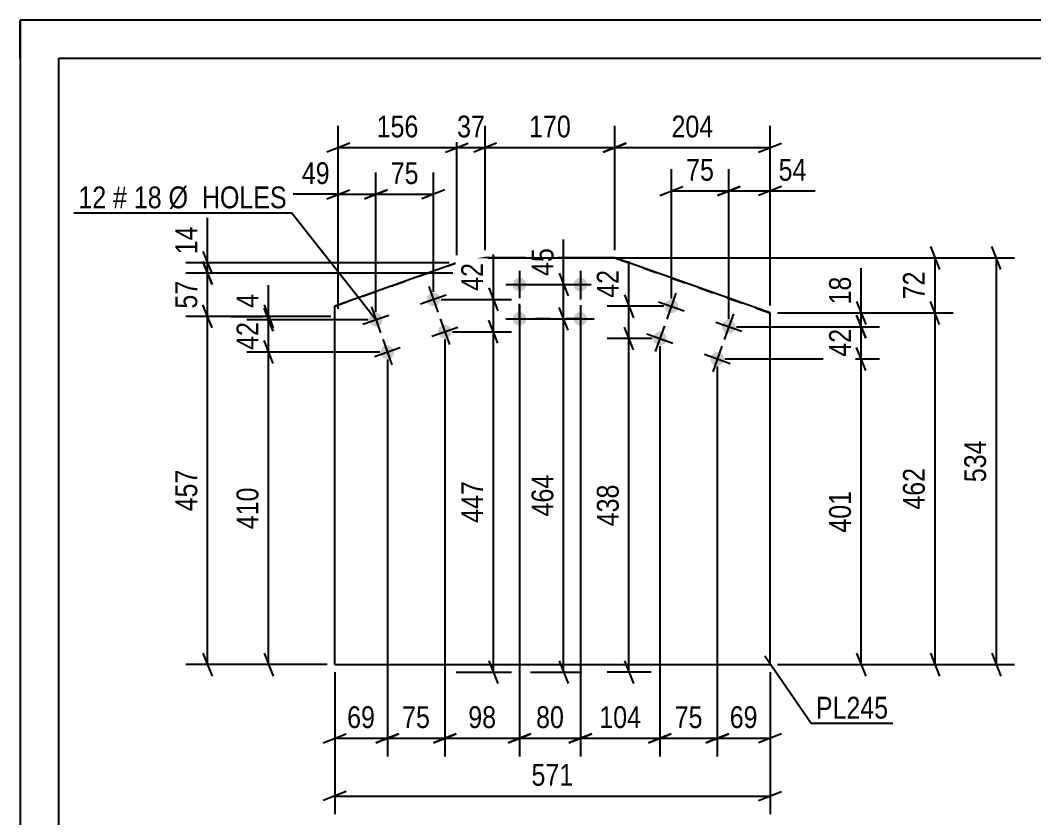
# Model space of a CAD drawing. Header units: millimetres. Extents: x 0 to 420, y 0 to 297.
# Drawn here: x 0 to 133, y 192.3 to 297 of the extents above; entities that cross this region are included whole.
import ezdxf

# ---------------------------------------------------------------- set-up
doc = ezdxf.new("R2010")
doc.units = ezdxf.units.MM
doc.linetypes.add('DXK_LINE_DOT2', pattern=[3.9198, 1.9599, -1.9599])
doc.styles.add('Arial Narrow', font='ARIALN.TTF', dxfattribs={"height": 0.2})

# ---------------------------------------------------------------- blocks, each defined once
blk = doc.blocks.new('Unknown-318893011-1115')
at = {"color": 5, "linetype": 'Continuous'}
for p, q in [((420, 297), (0, 297)), ((0, 297), (0, 0)), ((0, 292), (0, 297)), ((415, 292), (5, 292)), ((5, 292), (5, 5))]:
    blk.add_line(p, q, dxfattribs=at)
blk = doc.blocks.new('Bolt-318893011-1535 - 1486')
at = {"linetype": 'Continuous'}
for points in [[(85.48, 258.54), (85.29, 258.56), (85.11, 258.61), (84.95, 258.7), (84.81, 258.83), (84.7, 258.98), (84.62, 259.15), (84.58, 259.33), (84.57, 259.52), (84.61, 259.71), (84.68, 259.88), (84.79, 260.03), (84.93, 260.16), (85.09, 260.26), (85.27, 260.32), (85.46, 260.34), (85.64, 260.32), (85.82, 260.27), (85.99, 260.17), (86.13, 260.05), (86.24, 259.9), (86.32, 259.73), (86.36, 259.55), (86.37, 259.36), (86.33, 259.17), (86.25, 259), (86.15, 258.85), (86.01, 258.72), (85.85, 258.62), (85.67, 258.56)], [(93.02, 255.86), (92.83, 255.88), (92.65, 255.94), (92.49, 256.03), (92.35, 256.15), (92.24, 256.3), (92.16, 256.47), (92.12, 256.66), (92.11, 256.85), (92.15, 257.03), (92.22, 257.2), (92.33, 257.36), (92.47, 257.49), (92.63, 257.58), (92.81, 257.64), (93, 257.66), (93.18, 257.65), (93.36, 257.59), (93.53, 257.5), (93.67, 257.38), (93.78, 257.22), (93.86, 257.05), (93.9, 256.87), (93.91, 256.68), (93.87, 256.5), (93.79, 256.32), (93.69, 256.17), (93.55, 256.04), (93.39, 255.95), (93.21, 255.89)], [(83.98, 254.3), (83.79, 254.32), (83.61, 254.37), (83.45, 254.46), (83.3, 254.59), (83.19, 254.74), (83.11, 254.91), (83.07, 255.09), (83.07, 255.28), (83.11, 255.46), (83.18, 255.64), (83.29, 255.79), (83.43, 255.92), (83.59, 256.02), (83.77, 256.08), (83.95, 256.1), (84.14, 256.08), (84.32, 256.02), (84.48, 255.93), (84.63, 255.81), (84.74, 255.66), (84.82, 255.49), (84.86, 255.3), (84.86, 255.12), (84.82, 254.93), (84.75, 254.76), (84.64, 254.6), (84.5, 254.48), (84.34, 254.38), (84.16, 254.32)], [(91.52, 251.62), (91.33, 251.64), (91.15, 251.7), (90.99, 251.79), (90.84, 251.91), (90.73, 252.06), (90.65, 252.23), (90.61, 252.42), (90.61, 252.61), (90.64, 252.79), (90.72, 252.96), (90.83, 253.12), (90.97, 253.24), (91.13, 253.34), (91.31, 253.4), (91.49, 253.42), (91.68, 253.41), (91.86, 253.35), (92.02, 253.26), (92.17, 253.13), (92.28, 252.98), (92.36, 252.81), (92.4, 252.63), (92.4, 252.44), (92.36, 252.26), (92.29, 252.08), (92.18, 251.93), (92.04, 251.8), (91.88, 251.71), (91.7, 251.65)]]:
    blk.add_hatch(color=1, dxfattribs=at).paths.add_polyline_path(points)
at = {"color": 1, "linetype": 'Continuous'}
for p, q in [((86.07, 261.14), (84.87, 257.74)), ((83.77, 260.04), (87.17, 258.84)), ((93.61, 258.46), (92.41, 255.07)), ((84.57, 256.89), (83.36, 253.5)), ((91.31, 257.37), (94.71, 256.16)), ((82.27, 255.8), (85.66, 254.6)), ((92.11, 254.22), (90.9, 250.83)), ((89.81, 253.13), (93.2, 251.92))]:
    blk.add_line(p, q, dxfattribs=at)
blk = doc.blocks.new('Part-318893011-1502 - 1486')
at = {"color": 2, "linetype": 'Continuous'}
for p, q in [((57.3, 265.15), (41.28, 259.46)), ((61.03, 265.79), (57.3, 265.15)), ((57.3, 265.15), (57.3, 265.15)), ((78.03, 265.79), (61.03, 265.79)), ((61.03, 265.79), (61.03, 265.79)), ((98.42, 258.56), (78.03, 265.79)), ((78.03, 265.79), (78.03, 265.79)), ((41.28, 212.38), (41.28, 259.46)), ((98.42, 212.38), (98.42, 258.56)), ((41.28, 212.38), (98.42, 212.38))]:
    blk.add_line(p, q, dxfattribs=at)
at = {"color": 7, "linetype": 'DXK_LINE_DOT2'}
for p, q in [((41.28, 259.46), (57.3, 265.15)), ((57.3, 265.15), (61.03, 265.79)), ((61.03, 265.79), (78.03, 265.79)), ((78.03, 265.79), (98.42, 258.56)), ((41.28, 212.38), (98.42, 212.38))]:
    blk.add_line(p, q, dxfattribs=at)
blk = doc.blocks.new('Bolt-318893011-1540 - 1486')
at = {"linetype": 'Continuous'}
for points in [[(66.43, 262.29, -1), (64.63, 262.29, -1)], [(74.43, 262.29, -1), (72.63, 262.29, -1)], [(66.43, 257.79, -1), (64.63, 257.79, -1)], [(74.43, 257.79, -1), (72.63, 257.79, -1)]]:
    blk.add_hatch(color=1, dxfattribs=at).paths.add_polyline_path(points)
at = {"color": 1, "linetype": 'Continuous'}
for p, q in [((65.53, 264.09), (65.53, 260.49)), ((73.53, 264.09), (73.53, 260.49)), ((63.73, 262.29), (67.33, 262.29)), ((71.73, 262.29), (75.33, 262.29)), ((65.53, 259.59), (65.53, 255.99)), ((73.53, 259.59), (73.53, 255.99)), ((63.73, 257.79), (67.33, 257.79)), ((71.73, 257.79), (75.33, 257.79))]:
    blk.add_line(p, q, dxfattribs=at)
blk = doc.blocks.new('Bolt-318893011-1545 - 1486')
at = {"linetype": 'Continuous'}
for points in [[(53.67, 261.05), (53.83, 261.15), (54, 261.22), (54.19, 261.24), (54.38, 261.23), (54.56, 261.18), (54.73, 261.09), (54.87, 260.97), (54.99, 260.83), (55.07, 260.66), (55.12, 260.48), (55.13, 260.29), (55.1, 260.1), (55.03, 259.93), (54.92, 259.77), (54.79, 259.64), (54.63, 259.54), (54.45, 259.47), (54.27, 259.44), (54.08, 259.46), (53.9, 259.51), (53.73, 259.59), (53.59, 259.71), (53.47, 259.86), (53.38, 260.03), (53.34, 260.21), (53.33, 260.4), (53.36, 260.59), (53.43, 260.76), (53.54, 260.92)], [(46.13, 258.37), (46.29, 258.48), (46.47, 258.54), (46.65, 258.57), (46.84, 258.56), (47.02, 258.51), (47.19, 258.42), (47.33, 258.3), (47.45, 258.15), (47.53, 257.98), (47.58, 257.8), (47.59, 257.61), (47.56, 257.43), (47.49, 257.25), (47.38, 257.1), (47.25, 256.96), (47.09, 256.86), (46.91, 256.8), (46.73, 256.77), (46.54, 256.78), (46.36, 256.83), (46.19, 256.92), (46.05, 257.04), (45.93, 257.19), (45.85, 257.36), (45.8, 257.54), (45.79, 257.73), (45.82, 257.91), (45.89, 258.09), (46, 258.24)], [(55.17, 256.81), (55.33, 256.91), (55.51, 256.97), (55.7, 257), (55.88, 256.99), (56.06, 256.94), (56.23, 256.85), (56.38, 256.73), (56.49, 256.59), (56.58, 256.42), (56.62, 256.23), (56.63, 256.05), (56.6, 255.86), (56.53, 255.69), (56.43, 255.53), (56.29, 255.4), (56.13, 255.3), (55.96, 255.23), (55.77, 255.2), (55.58, 255.22), (55.4, 255.27), (55.23, 255.35), (55.09, 255.47), (54.97, 255.62), (54.89, 255.79), (54.84, 255.97), (54.83, 256.16), (54.87, 256.35), (54.94, 256.52), (55.04, 256.68)], [(47.63, 254.13), (47.79, 254.23), (47.97, 254.3), (48.16, 254.33), (48.34, 254.32), (48.52, 254.27), (48.69, 254.18), (48.84, 254.06), (48.95, 253.91), (49.04, 253.74), (49.08, 253.56), (49.09, 253.37), (49.06, 253.19), (48.99, 253.01), (48.89, 252.85), (48.75, 252.72), (48.59, 252.62), (48.42, 252.56), (48.23, 252.53), (48.04, 252.54), (47.86, 252.59), (47.69, 252.68), (47.55, 252.8), (47.43, 252.95), (47.35, 253.11), (47.3, 253.3), (47.3, 253.49), (47.33, 253.67), (47.4, 253.85), (47.5, 254)]]:
    blk.add_hatch(color=1, dxfattribs=at).paths.add_polyline_path(points)
at = {"color": 1, "linetype": 'Continuous'}
for p, q in [((52.53, 259.74), (55.92, 260.95)), ((53.63, 262.04), (54.83, 258.65)), ((44.99, 257.07), (48.39, 258.27)), ((46.09, 259.37), (47.29, 255.97)), ((55.13, 257.8), (56.33, 254.41)), ((54.04, 255.5), (57.43, 256.7)), ((47.59, 255.12), (48.79, 251.73)), ((46.5, 252.83), (49.89, 254.03))]:
    blk.add_line(p, q, dxfattribs=at)
blk = doc.blocks.new('Rectangle-318893011-1877 - 1486')
at = {"color": 1, "linetype": 'DXK_LINE_DOT2'}
blk.add_lwpolyline([(65.53, 262.29), (73.53, 262.29), (73.53, 257.79), (65.53, 257.79), (65.53, 262.29)], close=True, dxfattribs=at)
blk = doc.blocks.new('StraightDimension-318893011-1562 - 1486')
at = {"color": 7, "linetype": 'Continuous'}
for p, q in [((79.9, 259.44), (79.9, 265.35)), ((79.9, 259.44), (79.9, 265.35)), ((79.3, 260.94), (80.5, 257.94)), ((84.47, 259.44), (77.05, 259.44)), ((79.9, 255.2), (79.9, 259.44)), ((80.5, 253.7), (79.3, 256.7)), ((82.96, 255.2), (77.05, 255.2))]:
    blk.add_line(p, q, dxfattribs=at)
at = {"color": 0}
blk.add_wipeout([(79.15, 264.82), (74.95, 264.82), (74.95, 259.96), (79.15, 259.96)], dxfattribs=at)
at = {"color": 3, "style": 'Arial Narrow'}
blk.add_text('42', height=2.863, rotation=90.0002, dxfattribs=at).set_placement((78.55, 260.56))
blk = doc.blocks.new('StraightDimension-318893011-1547 - 1486')
at = {"color": 7, "linetype": 'Continuous'}
for p, q in [((80.5, 253.7), (79.3, 256.7)), ((82.96, 255.2), (77.05, 255.2)), ((79.9, 211.38), (79.9, 255.2)), ((79.3, 212.88), (80.5, 209.88)), ((82.8, 211.38), (77.05, 211.38))]:
    blk.add_line(p, q, dxfattribs=at)
at = {"color": 0}
blk.add_wipeout([(79.15, 236.63), (74.95, 236.63), (74.95, 229.95), (79.15, 229.95)], dxfattribs=at)
at = {"color": 3, "style": 'Arial Narrow'}
blk.add_text('438', height=2.863, rotation=90.0002, dxfattribs=at).set_placement((78.55, 230.55))
blk = doc.blocks.new('StraightDimension-318893011-1659 - 1486')
at = {"color": 7, "linetype": 'Continuous'}
for p, q in [((83.96, 254.2), (83.96, 200.3)), ((91.5, 251.52), (91.5, 200.3)), ((82.46, 202.1), (85.46, 203.3)), ((83.96, 202.7), (91.5, 202.7)), ((93, 203.3), (90, 202.1))]:
    blk.add_line(p, q, dxfattribs=at)
at = {"color": 0}
blk.add_wipeout([(90.16, 203.45), (90.16, 207.65), (85.31, 207.65), (85.31, 203.45)], dxfattribs=at)
at = {"color": 3, "style": 'Arial Narrow'}
blk.add_text('75', height=2.863, dxfattribs=at).set_placement((85.91, 204.05))
blk = doc.blocks.new('StraightDimension-318893011-1737 - 1486')
at = {"color": 7, "linetype": 'Continuous'}
for p, q in [((32, 259.17), (33.2, 256.17)), ((45.69, 257.67), (29.75, 257.67)), ((32.6, 253.43), (32.6, 257.67)), ((33.2, 251.93), (32, 254.93)), ((47.19, 253.43), (29.75, 253.43))]:
    blk.add_line(p, q, dxfattribs=at)
at = {"color": 0}
blk.add_wipeout([(31.85, 257.98), (27.65, 257.98), (27.65, 253.12), (31.85, 253.12)], dxfattribs=at)
at = {"color": 3, "style": 'Arial Narrow'}
blk.add_text('42', height=2.863, rotation=90.0002, dxfattribs=at).set_placement((31.25, 253.72))
blk = doc.blocks.new('StraightDimension-318893011-3814 - 1486')
at = {"color": 7, "linetype": 'Continuous'}
for p, q in [((78.03, 266.79), (78.03, 283.12)), ((98.42, 259.56), (98.42, 283.12)), ((79.53, 280.87), (76.53, 279.67)), ((96.92, 279.67), (99.92, 280.87)), ((78.03, 280.27), (98.42, 280.27))]:
    blk.add_line(p, q, dxfattribs=at)
at = {"color": 0}
blk.add_wipeout([(91.57, 281.02), (91.57, 285.22), (84.89, 285.22), (84.89, 281.02)], dxfattribs=at)
at = {"color": 3, "style": 'Arial Narrow'}
blk.add_text('204', height=2.863, dxfattribs=at).set_placement((85.49, 281.62))
blk = doc.blocks.new('StraightDimension-318893011-3773 - 1486')
at = {"color": 7, "linetype": 'Continuous'}
for p, q in [((120.68, 257.06), (119.48, 260.06)), ((99.42, 258.56), (122.48, 258.56)), ((120.08, 212.38), (120.08, 258.56)), ((119.48, 213.88), (120.68, 210.88)), ((99.42, 212.38), (122.48, 212.38))]:
    blk.add_line(p, q, dxfattribs=at)
at = {"color": 0}
blk.add_wipeout([(119.33, 238.81), (115.13, 238.81), (115.13, 232.13), (119.33, 232.13)], dxfattribs=at)
at = {"color": 3, "style": 'Arial Narrow'}
blk.add_text('462', height=2.863, rotation=90.0002, dxfattribs=at).set_placement((118.73, 232.73))
blk = doc.blocks.new('StraightDimension-318893011-1822 - 1486')
at = {"color": 7, "linetype": 'Continuous'}
for p, q in [((41.28, 211.38), (41.28, 192.72)), ((98.42, 211.38), (98.42, 192.72)), ((42.78, 195.72), (39.78, 194.52)), ((96.92, 194.52), (99.92, 195.72)), ((41.28, 195.12), (98.42, 195.12))]:
    blk.add_line(p, q, dxfattribs=at)
at = {"color": 0}
blk.add_wipeout([(73.19, 195.87), (73.19, 200.07), (66.51, 200.07), (66.51, 195.87)], dxfattribs=at)
at = {"color": 3, "style": 'Arial Narrow'}
blk.add_text('571', height=2.863, dxfattribs=at).set_placement((67.11, 196.47))
blk = doc.blocks.new('StraightDimension-318893011-1573 - 1486')
at = {"color": 7, "linetype": 'Continuous'}
for p, q in [((71.93, 256.29), (70.73, 259.29)), ((66.53, 257.79), (73.73, 257.79)), ((71.33, 211.38), (71.33, 257.79)), ((70.73, 212.88), (71.93, 209.88)), ((67, 211.38), (73.73, 211.38))]:
    blk.add_line(p, q, dxfattribs=at)
at = {"color": 0}
blk.add_wipeout([(70.58, 237.93), (66.38, 237.93), (66.38, 231.24), (70.58, 231.24)], dxfattribs=at)
at = {"color": 3, "style": 'Arial Narrow'}
blk.add_text('464', height=2.863, rotation=90.0002, dxfattribs=at).set_placement((69.98, 231.84))
blk = doc.blocks.new('StraightDimension-318893011-1586 - 1486')
at = {"color": 7, "linetype": 'Continuous'}
for p, q in [((71.33, 262.29), (71.33, 268.2)), ((71.33, 262.29), (71.33, 268.2)), ((70.73, 263.79), (71.93, 260.79)), ((66.53, 262.29), (73.73, 262.29)), ((71.33, 257.79), (71.33, 262.29)), ((71.93, 256.29), (70.73, 259.29)), ((66.53, 257.79), (73.73, 257.79))]:
    blk.add_line(p, q, dxfattribs=at)
at = {"color": 0}
blk.add_wipeout([(70.58, 267.67), (66.38, 267.67), (66.38, 262.82), (70.58, 262.82)], dxfattribs=at)
at = {"color": 3, "style": 'Arial Narrow'}
blk.add_text('45', height=2.863, rotation=90.0002, dxfattribs=at).set_placement((69.98, 263.42))
blk = doc.blocks.new('StraightDimension-318893011-1597 - 1486')
at = {"color": 7, "linetype": 'Continuous'}
for p, q in [((62.1, 260.34), (62.1, 266.25)), ((62.1, 260.34), (62.1, 266.25)), ((61.5, 261.84), (62.7, 258.84)), ((55.23, 260.34), (64.5, 260.34)), ((62.1, 256.1), (62.1, 260.34)), ((62.7, 254.6), (61.5, 257.6)), ((56.73, 256.1), (64.5, 256.1))]:
    blk.add_line(p, q, dxfattribs=at)
at = {"color": 0}
blk.add_wipeout([(61.35, 265.73), (57.15, 265.73), (57.15, 260.87), (61.35, 260.87)], dxfattribs=at)
at = {"color": 3, "style": 'Arial Narrow'}
blk.add_text('42', height=2.863, rotation=90.0002, dxfattribs=at).set_placement((60.75, 261.47))
blk = doc.blocks.new('StraightDimension-318893011-1607 - 1486')
at = {"color": 7, "linetype": 'Continuous'}
for p, q in [((62.7, 254.6), (61.5, 257.6)), ((56.73, 256.1), (64.5, 256.1)), ((62.1, 211.38), (62.1, 256.1)), ((61.5, 212.88), (62.7, 209.88)), ((57.2, 211.38), (64.5, 211.38))]:
    blk.add_line(p, q, dxfattribs=at)
at = {"color": 0}
blk.add_wipeout([(61.35, 237.08), (57.15, 237.08), (57.15, 230.4), (61.35, 230.4)], dxfattribs=at)
at = {"color": 3, "style": 'Arial Narrow'}
blk.add_text('447', height=2.863, rotation=90.0002, dxfattribs=at).set_placement((60.75, 231))
blk = doc.blocks.new('StraightDimension-318893011-1685 - 1486')
at = {"color": 7, "linetype": 'Continuous'}
for p, q in [((85.47, 260.44), (85.47, 277.43)), ((93.01, 257.76), (93.01, 277.43)), ((83.97, 273.98), (86.97, 275.18)), ((85.47, 274.58), (93.01, 274.58)), ((94.51, 275.18), (91.51, 273.98))]:
    blk.add_line(p, q, dxfattribs=at)
at = {"color": 0}
blk.add_wipeout([(91.67, 275.33), (91.67, 279.53), (86.81, 279.53), (86.81, 275.33)], dxfattribs=at)
at = {"color": 3, "style": 'Arial Narrow'}
blk.add_text('75', height=2.863, dxfattribs=at).set_placement((87.41, 275.93))
blk = doc.blocks.new('StraightDimension-318893011-1621 - 1486')
at = {"color": 7, "linetype": 'Continuous'}
for p, q in [((48.19, 252.43), (48.19, 200.3)), ((41.28, 211.38), (41.28, 200.3)), ((39.78, 202.1), (42.78, 203.3)), ((41.28, 202.7), (48.19, 202.7)), ((49.69, 203.3), (46.69, 202.1))]:
    blk.add_line(p, q, dxfattribs=at)
at = {"color": 0}
blk.add_wipeout([(47.16, 203.45), (47.16, 207.65), (42.31, 207.65), (42.31, 203.45)], dxfattribs=at)
at = {"color": 3, "style": 'Arial Narrow'}
blk.add_text('69', height=2.863, dxfattribs=at).set_placement((42.91, 204.05))
blk = doc.blocks.new('StraightDimension-318893011-1627 - 1486')
at = {"color": 7, "linetype": 'Continuous'}
for p, q in [((55.73, 255.1), (55.73, 200.3)), ((48.19, 252.43), (48.19, 200.3)), ((46.69, 202.1), (49.69, 203.3)), ((48.19, 202.7), (55.73, 202.7)), ((57.23, 203.3), (54.23, 202.1))]:
    blk.add_line(p, q, dxfattribs=at)
at = {"color": 0}
blk.add_wipeout([(54.39, 203.45), (54.39, 207.65), (49.53, 207.65), (49.53, 203.45)], dxfattribs=at)
at = {"color": 3, "style": 'Arial Narrow'}
blk.add_text('75', height=2.863, dxfattribs=at).set_placement((50.13, 204.05))
blk = doc.blocks.new('StraightDimension-318893011-1635 - 1486')
at = {"color": 7, "linetype": 'Continuous'}
for p, q in [((65.53, 256.79), (65.53, 200.3)), ((55.73, 255.1), (55.73, 200.3)), ((54.23, 202.1), (57.23, 203.3)), ((55.73, 202.7), (65.53, 202.7)), ((67.03, 203.3), (64.03, 202.1))]:
    blk.add_line(p, q, dxfattribs=at)
at = {"color": 0}
blk.add_wipeout([(63.06, 203.45), (63.06, 207.65), (58.21, 207.65), (58.21, 203.45)], dxfattribs=at)
at = {"color": 3, "style": 'Arial Narrow'}
blk.add_text('98', height=2.863, dxfattribs=at).set_placement((58.81, 204.05))
blk = doc.blocks.new('StraightDimension-318893011-1707 - 1486')
at = {"color": 7, "linetype": 'Continuous'}
for p, q in [((46.69, 258.67), (46.69, 276.99)), ((54.23, 261.34), (54.23, 276.99)), ((45.19, 273.54), (48.19, 274.74)), ((46.69, 274.14), (54.23, 274.14)), ((55.73, 274.74), (52.73, 273.54))]:
    blk.add_line(p, q, dxfattribs=at)
at = {"color": 0}
blk.add_wipeout([(52.89, 274.89), (52.89, 279.09), (48.03, 279.09), (48.03, 274.89)], dxfattribs=at)
at = {"color": 3, "style": 'Arial Narrow'}
blk.add_text('75', height=2.863, dxfattribs=at).set_placement((48.63, 275.49))
blk = doc.blocks.new('StraightDimension-318893011-1643 - 1486')
at = {"color": 7, "linetype": 'Continuous'}
for p, q in [((65.53, 256.79), (65.53, 200.3)), ((73.53, 256.79), (73.53, 200.3)), ((64.03, 202.1), (67.03, 203.3)), ((65.53, 202.7), (73.53, 202.7)), ((75.03, 203.3), (72.03, 202.1))]:
    blk.add_line(p, q, dxfattribs=at)
at = {"color": 0}
blk.add_wipeout([(71.96, 203.45), (71.96, 207.65), (67.11, 207.65), (67.11, 203.45)], dxfattribs=at)
at = {"color": 3, "style": 'Arial Narrow'}
blk.add_text('80', height=2.863, dxfattribs=at).set_placement((67.71, 204.05))
blk = doc.blocks.new('StraightDimension-318893011-1651 - 1486')
at = {"color": 7, "linetype": 'Continuous'}
for p, q in [((73.53, 256.79), (73.53, 200.3)), ((83.96, 254.2), (83.96, 200.3)), ((72.03, 202.1), (75.03, 203.3)), ((73.53, 202.7), (83.96, 202.7)), ((85.46, 203.3), (82.46, 202.1))]:
    blk.add_line(p, q, dxfattribs=at)
at = {"color": 0}
blk.add_wipeout([(82.09, 203.45), (82.09, 207.65), (75.41, 207.65), (75.41, 203.45)], dxfattribs=at)
at = {"color": 3, "style": 'Arial Narrow'}
blk.add_text('104', height=2.863, dxfattribs=at).set_placement((76.01, 204.05))
blk = doc.blocks.new('StraightDimension-318893011-1667 - 1486')
at = {"color": 7, "linetype": 'Continuous'}
for p, q in [((91.5, 251.52), (91.5, 200.3)), ((98.42, 211.38), (98.42, 200.3)), ((90, 202.1), (93, 203.3)), ((91.5, 202.7), (98.42, 202.7)), ((99.92, 203.3), (96.92, 202.1))]:
    blk.add_line(p, q, dxfattribs=at)
at = {"color": 0}
blk.add_wipeout([(97.39, 203.45), (97.39, 207.65), (92.53, 207.65), (92.53, 203.45)], dxfattribs=at)
at = {"color": 3, "style": 'Arial Narrow'}
blk.add_text('69', height=2.863, dxfattribs=at).set_placement((93.13, 204.05))
blk = doc.blocks.new('StraightDimension-318893011-1674 - 1486')
at = {"color": 7, "linetype": 'Continuous'}
for p, q in [((93.01, 257.76), (93.01, 277.43)), ((98.42, 259.56), (98.42, 277.43)), ((91.51, 273.98), (94.51, 275.18)), ((93.01, 274.58), (98.42, 274.58)), ((99.92, 275.18), (96.92, 273.98)), ((98.42, 274.58), (104.33, 274.58)), ((98.42, 274.58), (104.33, 274.58))]:
    blk.add_line(p, q, dxfattribs=at)
at = {"color": 0}
blk.add_wipeout([(103.8, 275.33), (103.8, 279.53), (98.95, 279.53), (98.95, 275.33)], dxfattribs=at)
at = {"color": 3, "style": 'Arial Narrow'}
blk.add_text('54', height=2.863, dxfattribs=at).set_placement((99.55, 275.93))
blk = doc.blocks.new('StraightDimension-318893011-1760 - 1486')
at = {"color": 7, "linetype": 'Continuous'}
for p, q in [((110.99, 251.02), (109.79, 254.02)), ((92.5, 252.52), (112.79, 252.52)), ((110.39, 212.38), (110.39, 252.52)), ((109.79, 213.88), (110.99, 210.88)), ((99.42, 212.38), (112.79, 212.38))]:
    blk.add_line(p, q, dxfattribs=at)
at = {"color": 0}
blk.add_wipeout([(109.64, 235.79), (105.44, 235.79), (105.44, 229.11), (109.64, 229.11)], dxfattribs=at)
at = {"color": 3, "style": 'Arial Narrow'}
blk.add_text('401', height=2.863, rotation=90.0002, dxfattribs=at).set_placement((109.04, 229.71))
blk = doc.blocks.new('StraightDimension-318893011-1696 - 1486')
at = {"color": 7, "linetype": 'Continuous'}
for p, q in [((41.75, 259.11), (41.75, 276.99)), ((46.69, 258.67), (46.69, 276.99)), ((41.75, 274.14), (35.84, 274.14)), ((41.75, 274.14), (35.84, 274.14)), ((40.25, 273.54), (43.25, 274.74)), ((41.75, 274.14), (46.69, 274.14)), ((48.19, 274.74), (45.19, 273.54))]:
    blk.add_line(p, q, dxfattribs=at)
at = {"color": 0}
blk.add_wipeout([(41.22, 274.89), (41.22, 279.09), (36.36, 279.09), (36.36, 274.89)], dxfattribs=at)
at = {"color": 3, "style": 'Arial Narrow'}
blk.add_text('49', height=2.863, dxfattribs=at).set_placement((36.96, 275.49))
blk = doc.blocks.new('StraightDimension-318893011-1718 - 1486')
at = {"color": 7, "linetype": 'Continuous'}
for p, q in [((128.73, 264.29), (127.53, 267.29)), ((62.03, 265.79), (130.53, 265.79)), ((128.13, 212.38), (128.13, 265.79)), ((127.53, 213.88), (128.73, 210.88)), ((99.42, 212.38), (130.53, 212.38))]:
    blk.add_line(p, q, dxfattribs=at)
at = {"color": 0}
blk.add_wipeout([(127.38, 242.43), (123.18, 242.43), (123.18, 235.74), (127.38, 235.74)], dxfattribs=at)
at = {"color": 3, "style": 'Arial Narrow'}
blk.add_text('534', height=2.863, rotation=90.0002, dxfattribs=at).set_placement((126.78, 236.34))
blk = doc.blocks.new('StraightDimension-318893011-3817 - 1486')
at = {"color": 7, "linetype": 'Continuous'}
for p, q in [((41.75, 259.11), (41.75, 283.12)), ((57.3, 266.15), (57.3, 283.12)), ((43.25, 280.87), (40.25, 279.67)), ((55.8, 279.67), (58.8, 280.87)), ((41.75, 280.27), (57.3, 280.27))]:
    blk.add_line(p, q, dxfattribs=at)
at = {"color": 0}
blk.add_wipeout([(52.86, 281.02), (52.86, 285.22), (46.18, 285.22), (46.18, 281.02)], dxfattribs=at)
at = {"color": 3, "style": 'Arial Narrow'}
blk.add_text('156', height=2.863, dxfattribs=at).set_placement((46.78, 281.62))
blk = doc.blocks.new('StraightDimension-318893011-1729 - 1486')
at = {"color": 7, "linetype": 'Continuous'}
for p, q in [((32.6, 258.11), (32.6, 262.19)), ((32.6, 258.11), (32.6, 262.19)), ((32, 259.61), (33.2, 256.61)), ((40.75, 258.11), (29.75, 258.11)), ((33.2, 256.17), (32, 259.17)), ((32.6, 257.67), (32.6, 258.11)), ((45.69, 257.67), (29.75, 257.67))]:
    blk.add_line(p, q, dxfattribs=at)
at = {"color": 0}
blk.add_wipeout([(31.85, 261.67), (27.65, 261.67), (27.65, 258.64), (31.85, 258.64)], dxfattribs=at)
at = {"color": 3, "style": 'Arial Narrow'}
blk.add_text('4', height=2.86, rotation=90.0002, dxfattribs=at).set_placement((31.25, 259.24))
blk = doc.blocks.new('StraightDimension-318893011-1745 - 1486')
at = {"color": 7, "linetype": 'Continuous'}
for p, q in [((33.2, 251.93), (32, 254.93)), ((47.19, 253.43), (29.75, 253.43)), ((32.6, 212.38), (32.6, 253.43)), ((32, 213.88), (33.2, 210.88)), ((40.28, 212.38), (29.75, 212.38))]:
    blk.add_line(p, q, dxfattribs=at)
at = {"color": 0}
blk.add_wipeout([(31.85, 236.25), (27.65, 236.25), (27.65, 229.56), (31.85, 229.56)], dxfattribs=at)
at = {"color": 3, "style": 'Arial Narrow'}
blk.add_text('410', height=2.863, rotation=90.0002, dxfattribs=at).set_placement((31.25, 230.16))
blk = doc.blocks.new('StraightDimension-318893011-1752 - 1486')
at = {"color": 7, "linetype": 'Continuous'}
for p, q in [((109.79, 258.26), (110.99, 255.26)), ((94.01, 256.76), (112.79, 256.76)), ((110.39, 252.52), (110.39, 256.76)), ((110.99, 251.02), (109.79, 254.02)), ((92.5, 252.52), (112.79, 252.52))]:
    blk.add_line(p, q, dxfattribs=at)
at = {"color": 0}
blk.add_wipeout([(109.64, 257.07), (105.44, 257.07), (105.44, 252.22), (109.64, 252.22)], dxfattribs=at)
at = {"color": 3, "style": 'Arial Narrow'}
blk.add_text('42', height=2.863, rotation=90.0002, dxfattribs=at).set_placement((109.04, 252.82))
blk = doc.blocks.new('StraightDimension-318893011-1766 - 1486')
at = {"color": 7, "linetype": 'Continuous'}
for p, q in [((110.39, 258.56), (110.39, 264.46)), ((110.39, 258.56), (110.39, 264.46)), ((109.79, 260.06), (110.99, 257.06)), ((99.42, 258.56), (112.79, 258.56)), ((110.99, 255.26), (109.79, 258.26)), ((110.39, 256.76), (110.39, 258.56)), ((94.01, 256.76), (112.79, 256.76))]:
    blk.add_line(p, q, dxfattribs=at)
at = {"color": 0}
blk.add_wipeout([(109.64, 263.94), (105.44, 263.94), (105.44, 259.08), (109.64, 259.08)], dxfattribs=at)
at = {"color": 3, "style": 'Arial Narrow'}
blk.add_text('18', height=2.863, rotation=90.0002, dxfattribs=at).set_placement((109.04, 259.68))
blk = doc.blocks.new('StraightDimension-318893011-1798 - 1486')
at = {"color": 7, "linetype": 'Continuous'}
for p, q in [((24.58, 265.15), (24.58, 271.05)), ((24.58, 265.15), (24.58, 271.05)), ((23.98, 266.65), (25.18, 263.65)), ((56.3, 265.15), (21.73, 265.15)), ((25.18, 262.3), (23.98, 265.3)), ((24.58, 263.8), (24.58, 265.15)), ((56.77, 263.8), (21.73, 263.8))]:
    blk.add_line(p, q, dxfattribs=at)
at = {"color": 0}
blk.add_wipeout([(23.83, 270.53), (19.63, 270.53), (19.63, 265.67), (23.83, 265.67)], dxfattribs=at)
at = {"color": 3, "style": 'Arial Narrow'}
blk.add_text('14', height=2.863, rotation=90.0002, dxfattribs=at).set_placement((23.23, 266.27))
blk = doc.blocks.new('StraightDimension-318893011-3816 - 1486')
at = {"color": 7, "linetype": 'Continuous'}
for p, q in [((57.3, 266.15), (57.3, 283.12)), ((61.03, 266.79), (61.03, 283.12)), ((55.8, 279.67), (58.8, 280.87)), ((62.53, 280.87), (59.53, 279.67)), ((57.3, 280.27), (61.03, 280.27))]:
    blk.add_line(p, q, dxfattribs=at)
at = {"color": 0}
blk.add_wipeout([(61.6, 281.02), (61.6, 285.22), (56.74, 285.22), (56.74, 281.02)], dxfattribs=at)
at = {"color": 3, "style": 'Arial Narrow'}
blk.add_text('37', height=2.863, dxfattribs=at).set_placement((57.34, 281.62))
blk = doc.blocks.new('StraightDimension-318893011-1807 - 1486')
at = {"color": 7, "linetype": 'Continuous'}
for p, q in [((23.98, 265.3), (25.18, 262.3)), ((56.77, 263.8), (21.73, 263.8)), ((24.58, 258.11), (24.58, 263.8)), ((25.18, 256.61), (23.98, 259.61)), ((40.75, 258.11), (21.73, 258.11))]:
    blk.add_line(p, q, dxfattribs=at)
at = {"color": 0}
blk.add_wipeout([(23.83, 263.38), (19.63, 263.38), (19.63, 258.53), (23.83, 258.53)], dxfattribs=at)
at = {"color": 3, "style": 'Arial Narrow'}
blk.add_text('57', height=2.863, rotation=90.0002, dxfattribs=at).set_placement((23.23, 259.13))
blk = doc.blocks.new('StraightDimension-318893011-1815 - 1486')
at = {"color": 7, "linetype": 'Continuous'}
for p, q in [((25.18, 256.61), (23.98, 259.61)), ((40.75, 258.11), (21.73, 258.11)), ((24.58, 212.38), (24.58, 258.11)), ((23.98, 213.88), (25.18, 210.88)), ((40.28, 212.38), (21.73, 212.38))]:
    blk.add_line(p, q, dxfattribs=at)
at = {"color": 0}
blk.add_wipeout([(23.83, 238.59), (19.63, 238.59), (19.63, 231.91), (23.83, 231.91)], dxfattribs=at)
at = {"color": 3, "style": 'Arial Narrow'}
blk.add_text('457', height=2.863, rotation=90.0002, dxfattribs=at).set_placement((23.23, 232.51))
blk = doc.blocks.new('StraightDimension-318893011-3772 - 1486')
at = {"color": 7, "linetype": 'Continuous'}
for p, q in [((119.48, 267.29), (120.68, 264.29)), ((79.03, 265.79), (122.48, 265.79)), ((120.08, 258.56), (120.08, 265.79)), ((120.68, 257.06), (119.48, 260.06)), ((99.42, 258.56), (122.48, 258.56))]:
    blk.add_line(p, q, dxfattribs=at)
at = {"color": 0}
blk.add_wipeout([(119.33, 264.6), (115.13, 264.6), (115.13, 259.75), (119.33, 259.75)], dxfattribs=at)
at = {"color": 3, "style": 'Arial Narrow'}
blk.add_text('72', height=2.863, rotation=90.0002, dxfattribs=at).set_placement((118.73, 260.35))
blk = doc.blocks.new('StraightDimension-318893011-3815 - 1486')
at = {"color": 7, "linetype": 'Continuous'}
for p, q in [((61.03, 266.79), (61.03, 283.12)), ((78.03, 266.79), (78.03, 283.12)), ((62.53, 280.87), (59.53, 279.67)), ((76.53, 279.67), (79.53, 280.87)), ((61.03, 280.27), (78.03, 280.27))]:
    blk.add_line(p, q, dxfattribs=at)
at = {"color": 0}
blk.add_wipeout([(72.88, 281.02), (72.88, 285.22), (66.19, 285.22), (66.19, 281.02)], dxfattribs=at)
at = {"color": 3, "style": 'Arial Narrow'}
blk.add_text('170', height=2.863, dxfattribs=at).set_placement((66.79, 281.62))
blk = doc.blocks.new('Mark-318893011-1498 - 1486')
at = {"color": 0}
blk.add_wipeout([(113.95, 205.29), (113.95, 208.29), (104.44, 208.29), (104.44, 205.29)], dxfattribs=at)
blk.add_wipeout([(113.95, 205.29), (113.95, 208.29), (104.44, 208.29), (104.44, 205.29)], dxfattribs=at)
at = {"color": 30, "linetype": 'Continuous'}
for p, q in [((97.75, 213.53), (103.84, 204.69)), ((103.84, 204.69), (114.55, 204.69))]:
    blk.add_line(p, q, dxfattribs=at)
at = {"color": 3, "style": 'Arial Narrow'}
blk.add_text('PL245', height=2.863, dxfattribs=at).set_placement((104.44, 205.29))
blk = doc.blocks.new('MarkSet-318893011-1916 - 1486')
at = {"color": 0}
for points in [[(11.28, 272.31), (11.28, 275.31), (7.63, 275.31), (7.63, 272.31)], [(14.01, 272.31), (14.01, 275.31), (12.18, 275.31), (12.18, 272.31)], [(18.57, 272.31), (18.57, 275.31), (14.91, 275.31), (14.91, 272.31)], [(34.99, 272.31), (34.99, 275.31), (19.47, 275.31), (19.47, 272.31)]]:
    blk.add_wipeout(points, dxfattribs=at)
for points in [[(11.28, 272.31), (11.28, 275.31), (7.63, 275.31), (7.63, 272.31)], [(14.01, 272.31), (14.01, 275.31), (12.18, 275.31), (12.18, 272.31)], [(18.57, 272.31), (18.57, 275.31), (14.91, 275.31), (14.91, 272.31)], [(34.99, 272.31), (34.99, 275.31), (19.47, 275.31), (19.47, 272.31)]]:
    blk.add_wipeout(points, dxfattribs=at)
at = {"color": 7, "linetype": 'Continuous'}
for p in [(7.03, 271.71), (46.88, 257.41)]:
    blk.add_line(p, (35.59, 271.71), dxfattribs=at)
at = {"color": 3, "style": 'Arial Narrow'}
for s, height, p in [('12', 2.863, (7.63, 272.31)), ('#', 2.86, (12.18, 272.31)), ('18', 2.863, (14.91, 272.31)), ('Ø  HOLES', 2.863, (19.47, 272.31))]:
    blk.add_text(s, height=height, dxfattribs=at).set_placement(p)

msp = doc.modelspace()

# ---------------------------------------------------------------- block references
for name in ['Unknown-318893011-1115', 'Part-318893011-1502 - 1486', 'Bolt-318893011-1540 - 1486', 'Rectangle-318893011-1877 - 1486', 'Bolt-318893011-1545 - 1486', 'Bolt-318893011-1535 - 1486']:
    msp.add_blockref(name, (0, 0))

# ---------------------------------------------------------------- next in the draw order: block references
for name in ['StraightDimension-318893011-1597 - 1486', 'StraightDimension-318893011-1562 - 1486', 'StraightDimension-318893011-1737 - 1486']:
    msp.add_blockref(name, (0, 0))

# ---------------------------------------------------------------- next in the draw order: block references
for name in ['StraightDimension-318893011-3814 - 1486', 'StraightDimension-318893011-1707 - 1486', 'StraightDimension-318893011-1547 - 1486']:
    msp.add_blockref(name, (0, 0))

# ---------------------------------------------------------------- next in the draw order: block references
for name in ['StraightDimension-318893011-1685 - 1486', 'StraightDimension-318893011-1696 - 1486', 'StraightDimension-318893011-3773 - 1486', 'StraightDimension-318893011-1659 - 1486']:
    msp.add_blockref(name, (0, 0))

# ---------------------------------------------------------------- next in the draw order: block references
for name in ['StraightDimension-318893011-3817 - 1486', 'StraightDimension-318893011-1674 - 1486', 'StraightDimension-318893011-1822 - 1486']:
    msp.add_blockref(name, (0, 0))

# ---------------------------------------------------------------- next in the draw order: block references
for name in ['StraightDimension-318893011-1729 - 1486', 'StraightDimension-318893011-1573 - 1486', 'StraightDimension-318893011-1607 - 1486', 'StraightDimension-318893011-1621 - 1486', 'StraightDimension-318893011-1667 - 1486']:
    msp.add_blockref(name, (0, 0))

# ---------------------------------------------------------------- next in the draw order: block references
for name in ['StraightDimension-318893011-1798 - 1486', 'StraightDimension-318893011-1586 - 1486', 'StraightDimension-318893011-1627 - 1486', 'StraightDimension-318893011-1760 - 1486']:
    msp.add_blockref(name, (0, 0))

# ---------------------------------------------------------------- next in the draw order: block references
for name in ['StraightDimension-318893011-1635 - 1486', 'StraightDimension-318893011-1745 - 1486']:
    msp.add_blockref(name, (0, 0))

# ---------------------------------------------------------------- next in the draw order: block references
for name in ['StraightDimension-318893011-1807 - 1486', 'StraightDimension-318893011-1643 - 1486']:
    msp.add_blockref(name, (0, 0))

# ---------------------------------------------------------------- next in the draw order: block references
for name in ['StraightDimension-318893011-1815 - 1486', 'StraightDimension-318893011-1651 - 1486']:
    msp.add_blockref(name, (0, 0))

# ---------------------------------------------------------------- next in the draw order: block references
for name in ['MarkSet-318893011-1916 - 1486', 'StraightDimension-318893011-1718 - 1486']:
    msp.add_blockref(name, (0, 0))

# ---------------------------------------------------------------- next in the draw order: block references
for name in ['StraightDimension-318893011-3816 - 1486', 'StraightDimension-318893011-1752 - 1486', 'Mark-318893011-1498 - 1486']:
    msp.add_blockref(name, (0, 0))

# ---------------------------------------------------------------- next in the draw order: block references
msp.add_blockref('StraightDimension-318893011-1766 - 1486', (0, 0))

# ---------------------------------------------------------------- next in the draw order: block references
msp.add_blockref('StraightDimension-318893011-3772 - 1486', (0, 0))

# ---------------------------------------------------------------- next in the draw order: block references
msp.add_blockref('StraightDimension-318893011-3815 - 1486', (0, 0))

doc.saveas('drawing.dxf')
